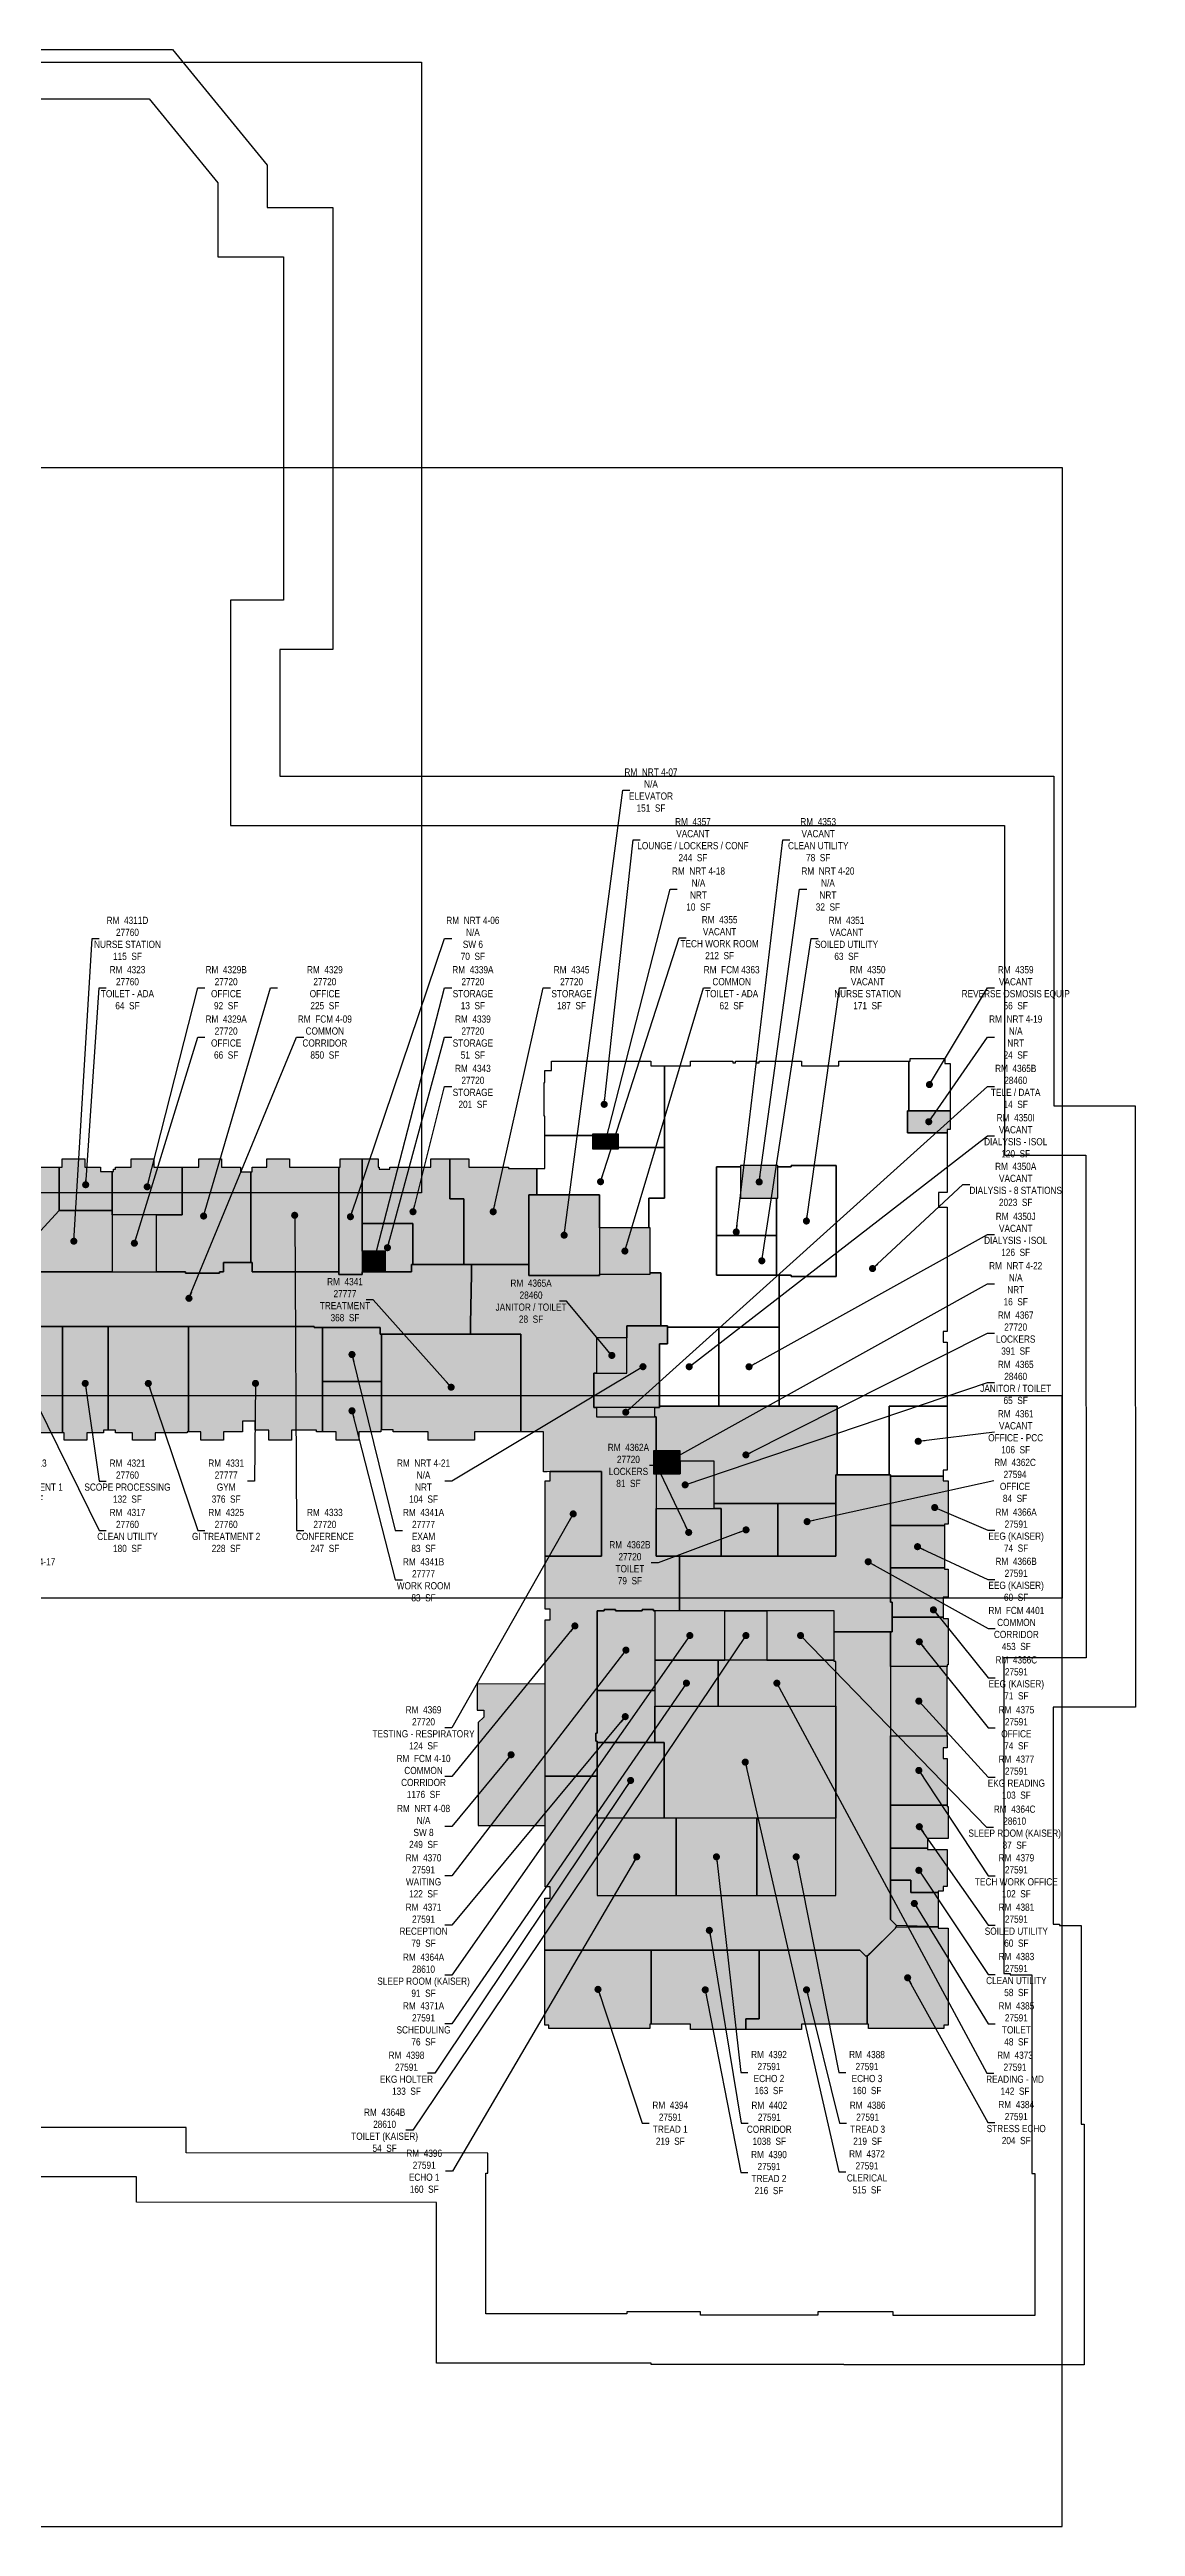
# Model space of a CAD drawing. Header units: inches. Extents: x -464 to 5863, y -325 to 4525.
# Drawn here: x 3751 to 5863, y -325 to 4494 of the extents above; entities that cross this region are included whole.
import ezdxf

# ---------------------------------------------------------------- set-up
doc = ezdxf.new("R2010")
doc.units = ezdxf.units.IN
doc.header["$LTSCALE"] = 48
doc.header["$MEASUREMENT"] = 0
doc.layers.get('Defpoints').update_dxf_attribs({"color": 31})
for name, color, linetype in [('0-LABEL', 3, 'Continuous'), ('1-NRT', 200, 'Continuous'), ('1-NRT-PTN', 253, 'Continuous'), ('3-FCM', 190, 'Continuous'), ('3-FCM-PTN', 9, 'Continuous'), ('4-OCC', 6, 'Continuous'), ('4-OCC-PTN', 95, 'Continuous'), ('4-VACANT', 60, 'Continuous')]:
    doc.layers.add(name, color=color, linetype=linetype)
doc.layers.add('VP-Window', color=2, linetype='Continuous', plot=False)
doc.styles.add('ArialN', font='ARIALN.TTF')
doc.dimstyles.new('AB-220', dxfattribs={"dimscale": 220, "dimtxt": 0.070312, "dimasz": 0.0625, "dimexe": 0.0625, "dimexo": 0.125, "dimgap": 0.1875, "dimtad": 0, "dimdec": 4, "dimrnd": 0.0625, "dimzin": 0, "dimdsep": 46, "dimlunit": 4, "dimtxsty": 'ArialN', "dimblk": 'ARCHTICK', "dimcen": 0.0625, "dimclrd": 256, "dimclre": 256, "dimclrt": 256, "dimadec": 0, "dimazin": 0, "dimtfac": 1, "dimtdec": 4, "dimtofl": 0, "dimtmove": 2, "dimatfit": 3, "dimldrblk": 'DOT', "dimfxl": 0, "dimfrac": 2, "dimtolj": 1, "dimtzin": 0, "dimlwd": -1, "dimlwe": -1, "dimarcsym": 0})

# ---------------------------------------------------------------- blocks, each defined once
blk = doc.blocks.new('_ArchTick')
at = {"const_width": 0.15}
blk.add_lwpolyline([(-0.5, -0.5), (0.5, 0.5)], dxfattribs=at)
blk = doc.blocks.new('_Dot')
at = {"lineweight": -2}
blk.add_line((-0.5, 0), (-1, 0), dxfattribs=at)
at = {"const_width": 0.5}
blk.add_lwpolyline([(-0.25, 0, 1), (0.25, 0, 1)], format="xyb", close=True, dxfattribs=at)

msp = doc.modelspace()

# ---------------------------------------------------------------- hatches: boundary and pattern name
at = {"layer": '1-NRT-PTN'}
for points in [[(5496.8, 2386.2), (5419.5, 2386.2), (5419.5, 2429.2), (5502.3, 2429.2), (5502.3, 2392.7), (5496.8, 2392.7)], [(4806.6, 2355.2), (4857.6, 2355.2), (4857.6, 2383.2), (4806.6, 2383.2)], [(4358.5, 2110.4), (4313, 2110.4), (4313, 2319.4), (4315.8, 2319.4), (4315.8, 2335.4), (4358.5, 2335.4)], [(5094.6, 2258.8), (5167.6, 2258.8), (5167.6, 2322.3), (5094.6, 2322.3)], [(4682.7, 2265.7), (4820.6, 2265.7), (4820.6, 2108.2), (4682.7, 2108.2)], [(4937.3, 1851.4), (4809.6, 1851.4), (4809.6, 1918.5), (4873.9, 1918.5), (4873.9, 2010.8), (4934.7, 2010.8), (4939.9, 2010.8), (4952.5, 2010.7), (4952.5, 1975.4), (4937.3, 1975.4)], [(4925.3, 1722.9), (4977.3, 1722.9), (4977.3, 1767.4), (4925.3, 1767.4)], [(4582.2, 1313.8), (4582.2, 1263), (4595.2, 1263), (4595.2, 1249.5), (4584.3, 1238.6), (4584.3, 1038.3), (4714.6, 1038.3), (4714.6, 1313.7)]]:
    msp.add_hatch(color=256, dxfattribs=at).paths.add_polyline_path(points)
at = {"layer": '3-FCM-PTN'}
for points in [[(4820.6, 2110.8), (4919.3, 2110.8), (4919.3, 2201.4), (4820.6, 2201.4)], [(3471.9, 2004.6), (3471.9, 2116.8), (3481.2, 2116.8), (3481.2, 2115.7), (4015.3, 2115.7), (4015.3, 2113.1), (4081.3, 2113.1), (4081.3, 2115.7), (4088.8, 2115.7), (4088.8, 2133.9), (4144.5, 2133.9), (4144.5, 2115.7), (4313, 2115.7), (4313, 2110.4), (4358.5, 2110.4), (4358.5, 2115.7), (4454.7, 2115.7), (4454.7, 2129.7), (4571.7, 2129.7), (4571.7, 2110.9), (4569.3, 2014.6), (4569.3, 1994.4), (4393.5, 1994.4), (4393.5, 2007.2), (4284.4, 2007.2), (4265.2, 2007.2), (4265.2, 2009.2), (3533.9, 2009.2), (3533.9, 2005), (3499.8, 2005), (3499.8, 2004.6), (3496, 2004.6)], [(4571.7, 2129.7), (4682.7, 2129.7), (4682.7, 2108.2), (4820.6, 2108.2), (4820.6, 2110.8), (4919.3, 2110.8), (4919.3, 2113.4), (4939.9, 2113.4), (4939.9, 2010.8), (4934.7, 2010.8), (4873.9, 2010.8), (4873.9, 1987.5), (4814.9, 1987.5), (4814.9, 1918.5), (4809.6, 1918.5), (4809.6, 1851.4), (4814.9, 1851.4), (4814.9, 1833.4), (4930.5, 1833.4), (4930.5, 1767.4), (4925.3, 1767.4), (4925.3, 1722.9), (4930.5, 1722.9), (4930.5, 1562.4), (4975.9, 1562.4), (4975.9, 1455.9), (4925.3, 1455.9), (4925.3, 1458.6), (4903.3, 1458.6), (4903.3, 1455.9), (4851.3, 1455.9), (4851.3, 1458.6), (4829.3, 1458.6), (4829.3, 1455.9), (4815.9, 1455.9), (4815.9, 1218.2), (4813.2, 1218.2), (4813.2, 1202.2), (4815.9, 1202.2), (4815.9, 1134.6), (4714.6, 1134.6), (4714.6, 1438.8), (4724.6, 1438.8), (4724.6, 1459.2), (4714.6, 1459.2), (4714.6, 1562.4), (4824, 1562.4), (4824, 1726.9), (4764.6, 1726.9), (4728.6, 1726.9), (4724.6, 1726.9), (4718.8, 1726.7), (4711.6, 1726.7), (4711.6, 1804.4), (4667.5, 1804.4), (4667.5, 1994.4), (4569.3, 1994.4), (4569.3, 2014.6), (4571.7, 2110.9)], [(4975.9, 1455.9), (4975.9, 1562.4), (5280, 1562.4), (5280, 1720.4), (5386.5, 1720.4), (5386.5, 1473.2), (5389.5, 1473.2), (5389.5, 1415.3), (5277, 1415.3), (5277, 1455.9)]]:
    msp.add_hatch(color=256, dxfattribs=at).paths.add_polyline_path(points)
at = {"layer": '4-OCC-PTN'}
for color, points in [(42, [(3439.9, 2120.6), (3440, 2307), (3450.7, 2307), (3450.7, 2317.4), (3456.2, 2317.4), (3456.2, 2319.4), (3470.5, 2319.4), (3470.5, 2335.4), (3544.5, 2335.4), (3544.5, 2319.4), (3584.7, 2319.4), (3584.7, 2311.4), (3626, 2311.4), (3626, 2319.4), (3634.1, 2319.4), (3634.1, 2335.4), (3678.1, 2335.4), (3678.1, 2319.4), (3769.1, 2319.4), (3769.1, 2234.8), (3725.8, 2187.7), (3725.8, 2145.7), (3723.1, 2145.7), (3723.1, 2115.7), (3481.2, 2115.7), (3481.2, 2116.8), (3459.7, 2116.8), (3459.7, 2120.6)]), (42, [(3769.1, 2234.8), (3769.1, 2319.4), (3775.1, 2319.4), (3775.1, 2335.4), (3819.1, 2335.4), (3819.1, 2319.4), (3849.7, 2319.4), (3849.7, 2310.9), (3872.4, 2310.9), (3872.4, 2234.8)]), (33, [(3940.5, 2226.7), (3872.4, 2226.7), (3872.4, 2310.9), (3875, 2310.9), (3875, 2315.4), (3879, 2315.4), (3879, 2319.4), (3909.1, 2319.4), (3909.1, 2335.4), (3953.1, 2335.4), (3953.1, 2319.4), (4008.6, 2319.4), (4008.6, 2226.7)]), (33, [(3958.6, 2115.7), (3958.6, 2226.7), (4008.6, 2226.7), (4008.6, 2319.4), (4041.1, 2319.4), (4041.1, 2335.4), (4085.1, 2335.4), (4085.1, 2319.4), (4122.3, 2319.4), (4122.3, 2310.4), (4141.9, 2310.4), (4141.9, 2133.9), (4088.8, 2133.9), (4088.8, 2115.7), (4081.3, 2115.7), (4081.3, 2113.1), (4015.3, 2113.1), (4015.3, 2115.7)]), (33, [(4141.9, 2133.9), (4141.9, 2310.4), (4144.5, 2310.4), (4144.5, 2319.4), (4173.1, 2319.4), (4173.1, 2335.4), (4217.1, 2335.4), (4217.1, 2319.4), (4313, 2319.4), (4313, 2115.7), (4144.5, 2115.7), (4144.5, 2133.9)]), (33, [(4457.3, 2129.7), (4457.3, 2209.5), (4358.5, 2209.5), (4358.5, 2335.4), (4389.8, 2335.4), (4389.8, 2319.4), (4391.8, 2319.4), (4391.8, 2315.4), (4412.4, 2315.4), (4412.4, 2317.4), (4412.7, 2317.4), (4412.7, 2319.4), (4492.2, 2319.4), (4492.2, 2335.4), (4529, 2335.4), (4529, 2257.4), (4556.7, 2257.4), (4556.7, 2129.7)]), (33, [(4556.7, 2129.7), (4556.7, 2257.4), (4529, 2257.4), (4529, 2335.4), (4564.2, 2335.4), (4566.2, 2335.4), (4566.2, 2319.4), (4643.3, 2319.4), (4643.3, 2316.9), (4682.7, 2316.9), (4698.3, 2316.9), (4698.3, 2265.7), (4682.7, 2265.7), (4682.7, 2129.7)]), (42, [(3723.1, 2115.7), (3723.1, 2145.7), (3725.8, 2145.7), (3725.8, 2187.7), (3769.1, 2234.8), (3872.4, 2234.8), (3872.4, 2115.7)]), (33, [(3872.4, 2115.7), (3958.6, 2115.7), (3958.6, 2226.7), (3872.4, 2226.7)]), (33, [(4403.9, 2115.7), (4403.9, 2156.1), (4358.5, 2156.1), (4358.5, 2209.5), (4457.3, 2209.5), (4457.3, 2129.7), (4454.7, 2129.7), (4454.7, 2115.7)]), (33, [(4358.5, 2115.7), (4403.9, 2115.7), (4403.9, 2156.1), (4358.5, 2156.1)]), (42, [(3637.4, 1802.4), (3637.4, 1835.1), (3656.2, 1835.1), (3656.2, 2009.2), (3775.4, 2009.2), (3775.4, 1802.4), (3686, 1802.4), (3686, 1787.9), (3642, 1787.9), (3642, 1802.4)]), (42, [(3775.4, 1802.4), (3775.4, 2009.2), (3864.7, 2009.2), (3864.7, 1807.4), (3855.7, 1807.4), (3855.7, 1802.4), (3823.2, 1802.4), (3823.2, 1787.9), (3779.2, 1787.9), (3779.2, 1802.4)]), (42, [(3864.7, 1807.4), (3864.7, 2009.2), (4020.7, 2009.2), (4020.7, 1804.4), (4018, 1804.4), (4018, 1802.4), (3956, 1802.4), (3956, 1787.9), (3912, 1787.9), (3912, 1802.4), (3879, 1802.4), (3879, 1807.4)]), (246, [(4020.7, 1804.4), (4020.7, 2009.2), (4265.2, 2009.2), (4265.2, 2007.2), (4281.8, 2007.2), (4281.8, 1804.4), (4270, 1804.4), (4270, 1807.4), (4221.2, 1807.4), (4221.2, 1787.9), (4177.2, 1787.9), (4177.2, 1807.4), (4150.7, 1807.4), (4150.7, 1825.4), (4125.7, 1825.4), (4125.7, 1804.4), (4088.7, 1804.4), (4088.7, 1787.9), (4044.7, 1787.9), (4044.7, 1804.4)]), (246, [(4281.8, 1902.4), (4281.8, 2007.2), (4393.5, 2007.2), (4393.5, 1994.4), (4396.1, 1994.4), (4396.1, 1902.4)]), (246, [(4396.1, 1808.2), (4396.1, 1994.4), (4667.5, 1994.4), (4667.5, 1804.4), (4577, 1804.4), (4577, 1787.9), (4487, 1787.9), (4487, 1804.4), (4418.8, 1804.4), (4418.8, 1808.2)]), (201, [(4814.9, 1918.5), (4873.9, 1918.5), (4873.9, 1987.5), (4814.9, 1987.5)]), (246, [(4281.8, 1902.4), (4396.1, 1902.4), (4396.1, 1808.2), (4395, 1808.2), (4395, 1804.4), (4352, 1804.4), (4352, 1787.9), (4308, 1787.9), (4308, 1804.4), (4281.8, 1804.4)]), (201, [(4814.9, 1833.4), (4927.9, 1833.4), (4927.9, 1851.4), (4814.9, 1851.4)]), (33, [(5280, 1664.8), (5043.5, 1664.8), (5043.5, 1747.2), (4977.3, 1747.2), (4977.3, 1767.4), (4930.5, 1767.4), (4930.5, 1833.4), (4927.9, 1833.4), (4927.9, 1851.4), (4930.5, 1851.4), (4937.3, 1851.4), (4937.3, 1854), (5282.7, 1854), (5282.7, 1720.4), (5280, 1720.4)]), (201, [(5043.5, 1747.2), (4977.3, 1747.2), (4977.3, 1722.9), (4930.5, 1722.9), (4930.5, 1654.9), (5043.5, 1654.9)]), (33, [(4724.6, 1726.9), (4824, 1726.9), (4824, 1562.4), (4714.6, 1562.4), (4714.6, 1708.8), (4724.6, 1708.8)]), (138, [(5491.7, 1621.8), (5386.5, 1621.8), (5386.5, 1717.8), (5488.8, 1717.8), (5488.8, 1708.7), (5498.7, 1708.7), (5498.7, 1624.4), (5491.7, 1624.4)]), (33, [(5057.2, 1562.4), (4979.7, 1562.4), (4975.9, 1562.4), (4930.5, 1562.4), (4930.5, 1654.9), (5057.2, 1654.9)]), (33, [(5167.4, 1562.4), (5057.2, 1562.4), (5057.2, 1654.9), (5043.5, 1654.9), (5043.5, 1664.8), (5167.4, 1664.8)]), (52, [(5167.4, 1664.8), (5280, 1664.8), (5280, 1562.4), (5167.4, 1562.4)]), (138, [(5491.7, 1540), (5386.5, 1540), (5386.5, 1621.8), (5491.7, 1621.8)]), (138, [(5488.8, 1444), (5389.5, 1444), (5389.5, 1473.2), (5386.5, 1473.2), (5386.5, 1540), (5491.7, 1540), (5491.7, 1537.4), (5498.7, 1537.4), (5498.7, 1482.7), (5488.8, 1482.7)]), (138, [(4927.9, 1300.8), (4815.9, 1300.8), (4815.9, 1455.9), (4829.3, 1455.9), (4829.3, 1458.6), (4851.3, 1458.6), (4851.3, 1455.9), (4903.3, 1455.9), (4903.3, 1458.6), (4925.3, 1458.6), (4925.3, 1455.9), (4927.9, 1455.9)]), (31, [(4927.9, 1360.1), (5064.4, 1360.1), (5064.4, 1455.9), (4927.9, 1455.9)]), (31, [(5064.4, 1455.9), (5146.2, 1455.9), (5146.2, 1360.1), (5064.4, 1360.1)]), (31, [(5146.2, 1360.1), (5277, 1360.1), (5277, 1455.9), (5146.2, 1455.9)]), (138, [(4714.6, 1134.6), (4815.9, 1134.6), (4815.9, 902.4), (5280, 902.4), (5280, 1357.4), (5277, 1357.4), (5277, 1415.3), (5386.5, 1415.3), (5386.5, 855.7), (5398.3, 843.9), (5396.1, 838.7), (5343.8, 786.4), (5338.5, 784.2), (5326.8, 795.9), (4713.8, 795.9), (4713.8, 897.2), (4724.6, 897.2), (4724.6, 919.2), (4714.6, 919.2)]), (138, [(5496.8, 1348), (5386.5, 1348), (5386.5, 1415.3), (5389.5, 1415.3), (5389.5, 1444), (5488.8, 1444), (5488.8, 1441.4), (5498.7, 1441.4), (5498.7, 1350.7), (5496.8, 1350.7)]), (138, [(4927.9, 1270.8), (5051, 1270.8), (5051, 1360.1), (4927.9, 1360.1)]), (138, [(5051, 1270.8), (5280, 1270.8), (5280, 1357.4), (5277, 1357.4), (5277, 1360.1), (5051, 1360.1)]), (138, [(5386.5, 1213.1), (5496.8, 1213.1), (5496.8, 1348), (5386.5, 1348)]), (138, [(4927.9, 1199.6), (4815.9, 1199.6), (4815.9, 1202.2), (4813.2, 1202.2), (4813.2, 1218.2), (4815.9, 1218.2), (4815.9, 1300.8), (4927.9, 1300.8)]), (138, [(5280, 1052.6), (4946.2, 1052.6), (4946.2, 1199.6), (4927.9, 1199.6), (4927.9, 1270.8), (5280, 1270.8)]), (138, [(5496.8, 1078.1), (5386.5, 1078.1), (5386.5, 1213.1), (5496.8, 1213.1), (5496.8, 1189.7), (5488.8, 1189.7), (5488.8, 1168.7), (5496.8, 1168.7)]), (138, [(4946.2, 1199.6), (4946.2, 1052.6), (4815.9, 1052.6), (4815.9, 1127.3), (4815.9, 1131.9), (4815.9, 1199.6)]), (138, [(5458.2, 994.1), (5386.5, 994.1), (5386.5, 1078.1), (5496.8, 1078.1), (5496.8, 1075.4), (5498.7, 1075.4), (5498.7, 1013.4), (5458.2, 1013.4)]), (138, [(4815.9, 902.4), (4969.7, 902.4), (4969.7, 1052.6), (4815.9, 1052.6)]), (138, [(4969.7, 902.4), (5126.2, 902.4), (5126.2, 1052.6), (4969.7, 1052.6)]), (138, [(5126.2, 902.4), (5280, 902.4), (5280, 1052.6), (5126.2, 1052.6)]), (138, [(5479.2, 908.3), (5425.9, 908.3), (5425.9, 932.3), (5386.5, 932.3), (5386.5, 994.1), (5458.2, 994.1), (5458.2, 991.4), (5496.8, 991.4), (5496.8, 919.4), (5488.8, 919.4), (5488.8, 910.9), (5479.2, 910.9)]), (138, [(5479.2, 841.3), (5398.3, 843.9), (5386.5, 855.7), (5386.5, 932.3), (5425.9, 932.3), (5425.9, 908.3), (5479.2, 908.3)]), (138, [(5341.2, 651.7), (5341.2, 785.3), (5343.8, 786.4), (5346.6, 789.2), (5396.1, 838.7), (5397.2, 841.3), (5479.2, 841.3), (5479.2, 838.7), (5498.7, 838.7), (5498.7, 649.7), (5490.3, 649.7), (5490.3, 643.2), (5343.8, 643.2), (5343.8, 651.7)]), (138, [(4713.8, 795.9), (4921.2, 795.9), (4921.2, 651.7), (4918.5, 651.7), (4918.5, 643.2), (4721.8, 643.2), (4721.8, 649.7), (4713.8, 649.7)]), (138, [(4921.2, 651.7), (4921.2, 795.9), (5131.2, 795.9), (5131.2, 662.3), (5105.3, 662.3), (5105.3, 651.2), (5105.3, 641.5), (4997.3, 641.5), (4997.3, 651.7)]), (138, [(5105.3, 641.5), (5105.3, 662.3), (5131.2, 662.3), (5131.2, 795.9), (5326.8, 795.9), (5338.5, 784.2), (5341.2, 785.3), (5341.2, 651.7), (5213.3, 651.7), (5213.3, 641.5)])]:
    msp.add_hatch(color=color, dxfattribs=at).paths.add_polyline_path(points)

# ---------------------------------------------------------------- linework, layer by layer
at = {"layer": '1-NRT'}
for points in [[(5496.8, 2386.2), (5419.5, 2386.2), (5419.5, 2429.2), (5502.3, 2429.2), (5502.3, 2392.7), (5496.8, 2392.7)], [(4806.6, 2355.2), (4857.6, 2355.2), (4857.6, 2383.2), (4806.6, 2383.2)], [(4358.5, 2110.4), (4313, 2110.4), (4313, 2319.4), (4315.8, 2319.4), (4315.8, 2335.4), (4358.5, 2335.4)], [(5094.6, 2258.8), (5167.6, 2258.8), (5167.6, 2322.3), (5094.6, 2322.3)], [(4682.7, 2265.7), (4820.6, 2265.7), (4820.6, 2108.2), (4682.7, 2108.2)], [(4937.3, 1851.4), (4809.6, 1851.4), (4809.6, 1918.5), (4873.9, 1918.5), (4873.9, 2010.8), (4934.7, 2010.8), (4939.9, 2010.8), (4952.5, 2010.7), (4952.5, 1975.4), (4937.3, 1975.4)], [(4925.3, 1722.9), (4977.3, 1722.9), (4977.3, 1767.4), (4925.3, 1767.4)], [(4582.2, 1313.8), (4582.2, 1263), (4595.2, 1263), (4595.2, 1249.5), (4584.3, 1238.6), (4584.3, 1038.3), (4714.6, 1038.3), (4714.6, 1313.7)]]:
    msp.add_lwpolyline(points, close=True, dxfattribs=at)
at = {"layer": '3-FCM'}
for points in [[(4820.6, 2110.8), (4919.3, 2110.8), (4919.3, 2201.4), (4820.6, 2201.4)], [(4571.7, 2129.7), (4682.7, 2129.7), (4682.7, 2108.2), (4820.6, 2108.2), (4820.6, 2110.8), (4919.3, 2110.8), (4919.3, 2113.4), (4939.9, 2113.4), (4939.9, 2010.8), (4934.7, 2010.8), (4873.9, 2010.8), (4873.9, 1987.5), (4814.9, 1987.5), (4814.9, 1918.5), (4809.6, 1918.5), (4809.6, 1851.4), (4814.9, 1851.4), (4814.9, 1833.4), (4930.5, 1833.4), (4930.5, 1767.4), (4925.3, 1767.4), (4925.3, 1722.9), (4930.5, 1722.9), (4930.5, 1562.4), (4975.9, 1562.4), (4975.9, 1455.9), (4925.3, 1455.9), (4925.3, 1458.6), (4903.3, 1458.6), (4903.3, 1455.9), (4851.3, 1455.9), (4851.3, 1458.6), (4829.3, 1458.6), (4829.3, 1455.9), (4815.9, 1455.9), (4815.9, 1218.2), (4813.2, 1218.2), (4813.2, 1202.2), (4815.9, 1202.2), (4815.9, 1134.6), (4714.6, 1134.6), (4714.6, 1438.8), (4724.6, 1438.8), (4724.6, 1459.2), (4714.6, 1459.2), (4714.6, 1562.4), (4824, 1562.4), (4824, 1726.9), (4764.6, 1726.9), (4728.6, 1726.9), (4724.6, 1726.9), (4718.8, 1726.7), (4711.6, 1726.7), (4711.6, 1804.4), (4667.5, 1804.4), (4667.5, 1994.4), (4569.3, 1994.4), (4569.3, 2014.6), (4571.7, 2110.9)], [(4975.9, 1455.9), (4975.9, 1562.4), (5280, 1562.4), (5280, 1720.4), (5386.5, 1720.4), (5386.5, 1473.2), (5389.5, 1473.2), (5389.5, 1415.3), (5277, 1415.3), (5277, 1455.9)]]:
    msp.add_lwpolyline(points, close=True, dxfattribs=at)
msp.add_lwpolyline([(3481.2, 2115.7), (4015.3, 2115.7), (4015.3, 2113.1), (4081.3, 2113.1), (4081.3, 2115.7), (4088.8, 2115.7), (4088.8, 2133.9), (4144.5, 2133.9), (4144.5, 2115.7), (4313, 2115.7), (4313, 2110.4), (4358.5, 2110.4), (4358.5, 2115.7), (4454.7, 2115.7), (4454.7, 2129.7), (4571.7, 2129.7), (4571.7, 2110.9), (4569.3, 2014.6), (4569.3, 1994.4), (4393.5, 1994.4), (4393.5, 2007.2), (4284.4, 2007.2), (4265.2, 2007.2), (4265.2, 2009.2), (3533.9, 2009.2)], dxfattribs=at)
at = {"layer": '4-OCC'}
msp.add_lwpolyline([(3678.1, 2319.4), (3769.1, 2319.4), (3769.1, 2234.8), (3725.8, 2187.7)], dxfattribs=at)
for points in [[(3769.1, 2234.8), (3769.1, 2319.4), (3775.1, 2319.4), (3775.1, 2335.4), (3819.1, 2335.4), (3819.1, 2319.4), (3849.7, 2319.4), (3849.7, 2310.9), (3872.4, 2310.9), (3872.4, 2234.8)], [(3940.5, 2226.7), (3872.4, 2226.7), (3872.4, 2310.9), (3875, 2310.9), (3875, 2315.4), (3879, 2315.4), (3879, 2319.4), (3909.1, 2319.4), (3909.1, 2335.4), (3953.1, 2335.4), (3953.1, 2319.4), (4008.6, 2319.4), (4008.6, 2226.7)], [(3958.6, 2115.7), (3958.6, 2226.7), (4008.6, 2226.7), (4008.6, 2319.4), (4041.1, 2319.4), (4041.1, 2335.4), (4085.1, 2335.4), (4085.1, 2319.4), (4122.3, 2319.4), (4122.3, 2310.4), (4141.9, 2310.4), (4141.9, 2133.9), (4088.8, 2133.9), (4088.8, 2115.7), (4081.3, 2115.7), (4081.3, 2113.1), (4015.3, 2113.1), (4015.3, 2115.7)], [(4141.9, 2133.9), (4141.9, 2310.4), (4144.5, 2310.4), (4144.5, 2319.4), (4173.1, 2319.4), (4173.1, 2335.4), (4217.1, 2335.4), (4217.1, 2319.4), (4313, 2319.4), (4313, 2115.7), (4144.5, 2115.7), (4144.5, 2133.9)], [(4457.3, 2129.7), (4457.3, 2209.5), (4358.5, 2209.5), (4358.5, 2335.4), (4389.8, 2335.4), (4389.8, 2319.4), (4391.8, 2319.4), (4391.8, 2315.4), (4412.4, 2315.4), (4412.4, 2317.4), (4412.7, 2317.4), (4412.7, 2319.4), (4492.2, 2319.4), (4492.2, 2335.4), (4529, 2335.4), (4529, 2257.4), (4556.7, 2257.4), (4556.7, 2129.7)], [(4556.7, 2129.7), (4556.7, 2257.4), (4529, 2257.4), (4529, 2335.4), (4564.2, 2335.4), (4566.2, 2335.4), (4566.2, 2319.4), (4643.3, 2319.4), (4643.3, 2316.9), (4682.7, 2316.9), (4698.3, 2316.9), (4698.3, 2265.7), (4682.7, 2265.7), (4682.7, 2129.7)], [(3723.1, 2115.7), (3723.1, 2145.7), (3725.8, 2145.7), (3725.8, 2187.7), (3769.1, 2234.8), (3872.4, 2234.8), (3872.4, 2115.7)], [(3872.4, 2115.7), (3958.6, 2115.7), (3958.6, 2226.7), (3872.4, 2226.7)], [(4403.9, 2115.7), (4403.9, 2156.1), (4358.5, 2156.1), (4358.5, 2209.5), (4457.3, 2209.5), (4457.3, 2129.7), (4454.7, 2129.7), (4454.7, 2115.7)], [(4358.5, 2115.7), (4403.9, 2115.7), (4403.9, 2156.1), (4358.5, 2156.1)], [(3637.4, 1802.4), (3637.4, 1835.1), (3656.2, 1835.1), (3656.2, 2009.2), (3775.4, 2009.2), (3775.4, 1802.4), (3686, 1802.4), (3686, 1787.9), (3642, 1787.9), (3642, 1802.4)], [(3775.4, 1802.4), (3775.4, 2009.2), (3864.7, 2009.2), (3864.7, 1807.4), (3855.7, 1807.4), (3855.7, 1802.4), (3823.2, 1802.4), (3823.2, 1787.9), (3779.2, 1787.9), (3779.2, 1802.4)], [(3864.7, 1807.4), (3864.7, 2009.2), (4020.7, 2009.2), (4020.7, 1804.4), (4018, 1804.4), (4018, 1802.4), (3956, 1802.4), (3956, 1787.9), (3912, 1787.9), (3912, 1802.4), (3879, 1802.4), (3879, 1807.4)], [(4020.7, 1804.4), (4020.7, 2009.2), (4265.2, 2009.2), (4265.2, 2007.2), (4281.8, 2007.2), (4281.8, 1804.4), (4270, 1804.4), (4270, 1807.4), (4221.2, 1807.4), (4221.2, 1787.9), (4177.2, 1787.9), (4177.2, 1807.4), (4150.7, 1807.4), (4150.7, 1825.4), (4125.7, 1825.4), (4125.7, 1804.4), (4088.7, 1804.4), (4088.7, 1787.9), (4044.7, 1787.9), (4044.7, 1804.4)], [(4281.8, 1902.4), (4281.8, 2007.2), (4393.5, 2007.2), (4393.5, 1994.4), (4396.1, 1994.4), (4396.1, 1902.4)], [(4396.1, 1808.2), (4396.1, 1994.4), (4667.5, 1994.4), (4667.5, 1804.4), (4577, 1804.4), (4577, 1787.9), (4487, 1787.9), (4487, 1804.4), (4418.8, 1804.4), (4418.8, 1808.2)], [(4814.9, 1918.5), (4873.9, 1918.5), (4873.9, 1987.5), (4814.9, 1987.5)], [(4281.8, 1902.4), (4396.1, 1902.4), (4396.1, 1808.2), (4395, 1808.2), (4395, 1804.4), (4352, 1804.4), (4352, 1787.9), (4308, 1787.9), (4308, 1804.4), (4281.8, 1804.4)], [(4814.9, 1833.4), (4927.9, 1833.4), (4927.9, 1851.4), (4814.9, 1851.4)], [(5280, 1664.8), (5043.5, 1664.8), (5043.5, 1747.2), (4977.3, 1747.2), (4977.3, 1767.4), (4930.5, 1767.4), (4930.5, 1833.4), (4927.9, 1833.4), (4927.9, 1851.4), (4930.5, 1851.4), (4937.3, 1851.4), (4937.3, 1854), (5282.7, 1854), (5282.7, 1720.4), (5280, 1720.4)], [(5043.5, 1747.2), (4977.3, 1747.2), (4977.3, 1722.9), (4930.5, 1722.9), (4930.5, 1654.9), (5043.5, 1654.9)], [(4724.6, 1726.9), (4824, 1726.9), (4824, 1562.4), (4714.6, 1562.4), (4714.6, 1708.8), (4724.6, 1708.8)], [(5491.7, 1621.8), (5386.5, 1621.8), (5386.5, 1717.8), (5488.8, 1717.8), (5488.8, 1708.7), (5498.7, 1708.7), (5498.7, 1624.4), (5491.7, 1624.4)], [(5057.2, 1562.4), (4979.7, 1562.4), (4975.9, 1562.4), (4930.5, 1562.4), (4930.5, 1654.9), (5057.2, 1654.9)], [(5167.4, 1562.4), (5057.2, 1562.4), (5057.2, 1654.9), (5043.5, 1654.9), (5043.5, 1664.8), (5167.4, 1664.8)], [(5167.4, 1664.8), (5280, 1664.8), (5280, 1562.4), (5167.4, 1562.4)], [(5491.7, 1540), (5386.5, 1540), (5386.5, 1621.8), (5491.7, 1621.8)], [(5488.8, 1444), (5389.5, 1444), (5389.5, 1473.2), (5386.5, 1473.2), (5386.5, 1540), (5491.7, 1540), (5491.7, 1537.4), (5498.7, 1537.4), (5498.7, 1482.7), (5488.8, 1482.7)], [(4927.9, 1300.8), (4815.9, 1300.8), (4815.9, 1455.9), (4829.3, 1455.9), (4829.3, 1458.6), (4851.3, 1458.6), (4851.3, 1455.9), (4903.3, 1455.9), (4903.3, 1458.6), (4925.3, 1458.6), (4925.3, 1455.9), (4927.9, 1455.9)], [(4927.9, 1360.1), (5064.4, 1360.1), (5064.4, 1455.9), (4927.9, 1455.9)], [(5064.4, 1455.9), (5146.2, 1455.9), (5146.2, 1360.1), (5064.4, 1360.1)], [(5146.2, 1360.1), (5277, 1360.1), (5277, 1455.9), (5146.2, 1455.9)], [(4714.6, 1134.6), (4815.9, 1134.6), (4815.9, 902.4), (5280, 902.4), (5280, 1357.4), (5277, 1357.4), (5277, 1415.3), (5386.5, 1415.3), (5386.5, 855.7), (5398.3, 843.9), (5396.1, 838.7), (5343.8, 786.4), (5338.5, 784.2), (5326.8, 795.9), (4713.8, 795.9), (4713.8, 897.2), (4724.6, 897.2), (4724.6, 919.2), (4714.6, 919.2)], [(5496.8, 1348), (5386.5, 1348), (5386.5, 1415.3), (5389.5, 1415.3), (5389.5, 1444), (5488.8, 1444), (5488.8, 1441.4), (5498.7, 1441.4), (5498.7, 1350.7), (5496.8, 1350.7)], [(4927.9, 1270.8), (5051, 1270.8), (5051, 1360.1), (4927.9, 1360.1)], [(5051, 1270.8), (5280, 1270.8), (5280, 1357.4), (5277, 1357.4), (5277, 1360.1), (5051, 1360.1)], [(5386.5, 1213.1), (5496.8, 1213.1), (5496.8, 1348), (5386.5, 1348)], [(4927.9, 1199.6), (4815.9, 1199.6), (4815.9, 1202.2), (4813.2, 1202.2), (4813.2, 1218.2), (4815.9, 1218.2), (4815.9, 1300.8), (4927.9, 1300.8)], [(5280, 1052.6), (4946.2, 1052.6), (4946.2, 1199.6), (4927.9, 1199.6), (4927.9, 1270.8), (5280, 1270.8)], [(5496.8, 1078.1), (5386.5, 1078.1), (5386.5, 1213.1), (5496.8, 1213.1), (5496.8, 1189.7), (5488.8, 1189.7), (5488.8, 1168.7), (5496.8, 1168.7)], [(4946.2, 1199.6), (4946.2, 1052.6), (4815.9, 1052.6), (4815.9, 1127.3), (4815.9, 1131.9), (4815.9, 1199.6)], [(5458.2, 994.1), (5386.5, 994.1), (5386.5, 1078.1), (5496.8, 1078.1), (5496.8, 1075.4), (5498.7, 1075.4), (5498.7, 1013.4), (5458.2, 1013.4)], [(4815.9, 902.4), (4969.7, 902.4), (4969.7, 1052.6), (4815.9, 1052.6)], [(4969.7, 902.4), (5126.2, 902.4), (5126.2, 1052.6), (4969.7, 1052.6)], [(5126.2, 902.4), (5280, 902.4), (5280, 1052.6), (5126.2, 1052.6)], [(5479.2, 908.3), (5425.9, 908.3), (5425.9, 932.3), (5386.5, 932.3), (5386.5, 994.1), (5458.2, 994.1), (5458.2, 991.4), (5496.8, 991.4), (5496.8, 919.4), (5488.8, 919.4), (5488.8, 910.9), (5479.2, 910.9)], [(5479.2, 841.3), (5398.3, 843.9), (5386.5, 855.7), (5386.5, 932.3), (5425.9, 932.3), (5425.9, 908.3), (5479.2, 908.3)], [(5341.2, 651.7), (5341.2, 785.3), (5343.8, 786.4), (5346.6, 789.2), (5396.1, 838.7), (5397.2, 841.3), (5479.2, 841.3), (5479.2, 838.7), (5498.7, 838.7), (5498.7, 649.7), (5490.3, 649.7), (5490.3, 643.2), (5343.8, 643.2), (5343.8, 651.7)], [(4713.8, 795.9), (4921.2, 795.9), (4921.2, 651.7), (4918.5, 651.7), (4918.5, 643.2), (4721.8, 643.2), (4721.8, 649.7), (4713.8, 649.7)], [(4921.2, 651.7), (4921.2, 795.9), (5131.2, 795.9), (5131.2, 662.3), (5105.3, 662.3), (5105.3, 651.2), (5105.3, 641.5), (4997.3, 641.5), (4997.3, 651.7)], [(5105.3, 641.5), (5105.3, 662.3), (5131.2, 662.3), (5131.2, 795.9), (5326.8, 795.9), (5338.5, 784.2), (5341.2, 785.3), (5341.2, 651.7), (5213.3, 651.7), (5213.3, 641.5)]]:
    msp.add_lwpolyline(points, close=True, dxfattribs=at)
at = {"layer": '4-VACANT'}
for points in [[(4946.7, 2516.7), (4946.7, 2357.8), (4857.6, 2357.8), (4857.6, 2383.2), (4806.6, 2383.2), (4806.6, 2380.6), (4713.8, 2380.6), (4713.8, 2418.7), (4712.5, 2418.7), (4712.5, 2484.2), (4713.8, 2484.2), (4713.8, 2507.2), (4727, 2507.2), (4727, 2525.2), (4920, 2525.2), (4920, 2516.7)], [(5496.8, 1854), (5383.9, 1854), (5383.9, 1720.4), (5282.7, 1720.4), (5282.7, 1854), (5170.2, 1854), (5170.2, 2008.1), (5170.2, 2109.3), (5193.6, 2109.3), (5193.6, 2106.7), (5280.8, 2106.7), (5280.8, 2322.3), (5193.6, 2322.3), (5193.6, 2319.7), (5167.6, 2319.7), (5167.6, 2322.3), (5094.6, 2322.3), (5094.6, 2319.7), (5047.9, 2319.7), (5047.9, 2109.3), (5170.2, 2109.3), (5170.2, 2008.1), (4952.5, 2008.1), (4952.5, 2010.7), (4939.9, 2010.8), (4939.9, 2113.4), (4919.3, 2113.4), (4919.3, 2201.4), (4916.7, 2201.4), (4916.7, 2259.2), (4946.7, 2259.2), (4946.7, 2516.7), (4997.3, 2516.7), (4997.3, 2525.2), (5079.5, 2525.2), (5079.5, 2522.2), (5084.7, 2522.2), (5084.7, 2525.2), (5125.8, 2525.2), (5125.8, 2522.2), (5131.1, 2522.2), (5131.1, 2525.2), (5213.3, 2525.2), (5213.3, 2516.7), (5286.3, 2516.7), (5286.3, 2525.2), (5422.1, 2525.2), (5422.1, 2429.2), (5419.5, 2429.2), (5419.5, 2386.2), (5496.8, 2386.2), (5496.8, 2269.7), (5479.8, 2269.7), (5479.8, 2241.3), (5496.8, 2241.3), (5496.8, 1999.7), (5488.8, 1999.7), (5488.8, 1978.7), (5496.8, 1978.7)], [(5502.3, 2429.2), (5422.1, 2429.2), (5422.1, 2525.2), (5424.8, 2525.2), (5424.8, 2530.7), (5492.3, 2530.7), (5492.3, 2520.7), (5502.3, 2520.7)], [(4946.7, 2357.8), (4946.7, 2259.2), (4916.7, 2259.2), (4916.7, 2201.4), (4820.6, 2201.4), (4820.6, 2265.7), (4698.3, 2265.7), (4698.3, 2316.9), (4713.8, 2316.9), (4713.8, 2380.6), (4806.6, 2380.6), (4806.6, 2355.2), (4857.6, 2355.2), (4857.6, 2357.8)], [(5165, 2186.6), (5047.9, 2186.6), (5047.9, 2319.7), (5094.6, 2319.7), (5094.6, 2258.8), (5165, 2258.8)], [(5165, 2186.6), (5165, 2258.8), (5167.6, 2258.8), (5167.6, 2319.7), (5193.6, 2319.7), (5193.6, 2322.3), (5280.8, 2322.3), (5280.8, 2106.7), (5193.6, 2106.7), (5193.6, 2109.3), (5179.3, 2109.3), (5165, 2109.3)], [(5047.9, 2109.3), (5047.9, 2186.6), (5165, 2186.6), (5165, 2109.3)], [(4937.3, 1854), (4937.3, 1975.4), (4952.5, 1975.4), (4952.5, 2008.1), (5052.4, 2008.1), (5052.4, 1854)], [(5170.2, 1854), (5052.4, 1854), (5052.4, 2008.1), (5170.2, 2008.1)], [(5488.8, 1717.8), (5386.5, 1717.8), (5386.5, 1720.4), (5383.9, 1720.4), (5383.9, 1854), (5496.8, 1854), (5496.8, 1729.7), (5488.8, 1729.7)]]:
    msp.add_lwpolyline(points, close=True, dxfattribs=at)
at = {"layer": 'Defpoints'}
for points in [[(3558.2, 4493.8), (3989.8, 4493.8), (4173.7, 4268.6), (4173.7, 4186.7), (4301.6, 4186.7), (4301.6, 3326.7), (4198.6, 3326.7), (4198.6, 3079.9), (5704.5, 3079.9), (5704.5, 2438.6), (5862.7, 2438.6), (5863.1, 1268.6), (5703, 1268.6), (5703, 846.2), (5715.5, 846.2), (5715.5, 843.7), (5757.5, 843.7), (5757.5, 457.2), (5763.5, 457.2), (5763.5, -10.8), (5295.5, -10.8), (5295.5, -10.3), (4920.9, -10.3), (4920.9, -7.8), (4503.5, -7.8), (4503.5, 305.2), (3920, 305.3), (3920, 354.7), (3625, 354.7)], [(3597.9, 4397.8), (3944.3, 4397.8), (4077.7, 4234.4), (4077.7, 4090.7), (4205.6, 4090.7), (4205.6, 3422.7), (4102.6, 3422.7), (4102.6, 2983.9), (5608.5, 2983.9), (5608.5, 2342.6), (5766.7, 2342.6), (5767, 1364.6), (5607, 1364.6), (5607, 750.2), (5619.5, 750.2), (5619.5, 747.7), (5661.5, 747.7), (5661.5, 361.2), (5667.5, 361.2), (5667.5, 85.2), (5391.5, 85.2), (5391.5, 92.2), (5244.9, 92.2), (5244.9, 85.7), (5016.9, 85.7), (5016.9, 92.2), (4873.5, 92.2), (4873.5, 88.2), (4599.5, 88.2), (4599.5, 362.2), (4603.5, 362.2), (4603.5, 401.2), (4016, 401.3), (4016, 450.7), (3523, 450.7)]]:
    msp.add_lwpolyline(points, dxfattribs=at)
at = {"layer": 'VP-Window'}
for points in [[(4474.3, 2269.2), (1504.3, 2269.2), (1504.3, 4469.2), (4474.3, 4469.2)], [(5720.6, 1480.4), (2750.6, 1480.4), (2750.6, 3680.4), (5720.6, 3680.4)]]:
    msp.add_lwpolyline(points, close=True, dxfattribs=at)
at = {"layer": 'VP-Window', "color": 5}
msp.add_lwpolyline([(5720.6, 1874.6), (2750.6, 1874.6), (2750.6, -325.4), (5720.6, -325.4)], close=True, dxfattribs=at)

# ---------------------------------------------------------------- texts
at = {"layer": '0-LABEL', "char_height": 14, "attachment_point": 5, "style": 'ArialN'}
for s, insert in [('RM  NRT 4-07\\PN/A\\PELEVATOR\\P151  SF', (4920.6, 3052.9)), ('RM  4357\\PVACANT\\PLOUNGE / LOCKERS / CONF\\P244  SF', (5002.2, 2956.4)), ('RM  4353\\PVACANT\\PCLEAN UTILITY\\P78  SF', (5245.9, 2956.4)), ('RM  NRT 4-18\\PN/A\\PNRT\\P10  SF', (5012.9, 2860.4)), ('RM  NRT 4-20\\PN/A\\PNRT\\P32  SF', (5264.8, 2860.4)), ('RM  4311D\\P27760\\PNURSE STATION\\P115  SF', (3902.1, 2764.4)), ('RM  NRT 4-06\\PN/A\\PSW 6\\P70  SF', (4574.1, 2764.4)), ('RM  4355\\PVACANT\\PTECH WORK ROOM\\P212  SF', (5054.1, 2765.7)), ('RM  4351\\PVACANT\\PSOILED UTILITY\\P63  SF', (5300.9, 2764.4)), ('RM  4323\\P27760\\PTOILET - ADA\\P64  SF', (3902.1, 2668.4)), ('RM  4329B\\P27720\\POFFICE\\P92  SF', (4094.1, 2668.4)), ('RM  4329\\P27720\\POFFICE\\P225  SF', (4286.1, 2668.4)), ('RM  4339A\\P27720\\PSTORAGE\\P13  SF', (4574.1, 2668.4)), ('RM  4345\\P27720\\PSTORAGE\\P187  SF', (4766.1, 2668.4)), ('RM  FCM 4363\\PCOMMON\\PTOILET - ADA\\P62  SF', (5077.5, 2668.4)), ('RM  4350\\PVACANT\\PNURSE STATION\\P171  SF', (5342.1, 2668.4)), ('RM  4359\\PVACANT\\PREVERSE OSMOSIS EQUIP\\P56  SF', (5630.1, 2668.4)), ('RM  4329A\\P27720\\POFFICE\\P66  SF', (4094.1, 2572.4)), ('RM  FCM 4-09\\PCOMMON\\PCORRIDOR\\P850  SF', (4286.1, 2572.4)), ('RM  4339\\P27720\\PSTORAGE\\P51  SF', (4574.1, 2572.4)), ('RM  NRT 4-19\\PN/A\\PNRT\\P24  SF', (5630.1, 2572.4)), ('RM  4343\\P27720\\PSTORAGE\\P201  SF', (4574.1, 2476.4)), ('RM  4365B\\P28460\\PTELE / DATA\\P14  SF', (5630.1, 2476.4)), ('RM  4350I\\PVACANT\\PDIALYSIS - ISOL\\P120  SF', (5630.1, 2380.4)), ('RM  4350A\\PVACANT\\PDIALYSIS - 8 STATIONS\\P2023  SF', (5630.1, 2285.7)), ('RM  4350J\\PVACANT\\PDIALYSIS - ISOL\\P126  SF', (5630.1, 2188.4)), ('RM  NRT 4-22\\PN/A\\PNRT\\P16  SF', (5630.1, 2092.4)), ('RM  4341\\P27777\\PTREATMENT\\P368  SF', (4325.3, 2061.4)), ('RM  4365A\\P28460\\PJANITOR / TOILET\\P28  SF', (4687.3, 2058.5)), ('RM  4367\\P27720\\PLOCKERS\\P391  SF', (5630.1, 1996.4)), ('RM  4365\\P28460\\PJANITOR / TOILET\\P65  SF', (5630.1, 1900.4)), ('RM  4361\\PVACANT\\POFFICE - PCC\\P106  SF', (5630.1, 1804.4)), ('RM  4313\\P27760\\PGI TREATMENT 1\\P225  SF', (3710.1, 1708.4)), ('RM  4321\\P27760\\PSCOPE PROCESSING\\P132  SF', (3902.1, 1708.4)), ('RM  4331\\P27777\\PGYM\\P376  SF', (4094.1, 1708.4)), ('RM  NRT 4-21\\PN/A\\PNRT\\P104  SF', (4478.1, 1708.4)), ('RM  4362A\\P27720\\PLOCKERS\\P81  SF', (4876.7, 1738.9)), ('RM  4362C\\P27594\\POFFICE\\P84  SF', (5628.8, 1709.7)), ('RM  4317\\P27760\\PCLEAN UTILITY\\P180  SF', (3902.1, 1612.4)), ('RM  4325\\P27760\\PGI TREATMENT 2\\P228  SF', (4094.1, 1612.4)), ('RM  4333\\P27720\\PCONFERENCE\\P247  SF', (4286.1, 1612.4)), ('RM  4341A\\P27777\\PEXAM\\P83  SF', (4478.1, 1612.4)), ('RM  4366A\\P27591\\PEEG (KAISER)\\P74  SF', (5630.9, 1613)), ('RM  4362B\\P27720\\PTOILET\\P79  SF', (4879.6, 1549.6)), ('RM  NRT 4-17\\PN/A\\PNRT\\P61  SF', (3710.1, 1516.4)), ('RM  4341B\\P27777\\PWORK ROOM\\P83  SF', (4478.1, 1516.4)), ('RM  4366B\\P27591\\PEEG (KAISER)\\P60  SF', (5630.9, 1517.3)), ('RM  FCM 4401\\PCOMMON\\PCORRIDOR\\P453  SF', (5631.4, 1421.7)), ('RM  4366C\\P27591\\PEEG (KAISER)\\P71  SF', (5631.4, 1325.6)), ('RM  4369\\P27720\\PTESTING - RESPIRATORY\\P124  SF', (4478.1, 1228.4)), ('RM  4375\\P27591\\POFFICE\\P74  SF', (5631.4, 1228.4)), ('RM  FCM 4-10\\PCOMMON\\PCORRIDOR\\P1176  SF', (4478.1, 1133.7)), ('RM  4377\\P27591\\PEKG READING\\P103  SF', (5631.4, 1132.4)), ('RM  NRT 4-08\\PN/A\\PSW 8\\P249  SF', (4478.1, 1036.4)), ('RM  4364C\\P28610\\PSLEEP ROOM (KAISER)\\P87  SF', (5628.1, 1035.1)), ('RM  4370\\P27591\\PWAITING\\P122  SF', (4478.1, 940.4)), ('RM  4379\\P27591\\PTECH WORK OFFICE\\P102  SF', (5631.4, 940.4)), ('RM  4371\\P27591\\PRECEPTION\\P79  SF', (4478.1, 844.4)), ('RM  4381\\P27591\\PSOILED UTILITY\\P60  SF', (5631.4, 844.4)), ('RM  4364A\\P28610\\PSLEEP ROOM (KAISER)\\P91  SF', (4478.1, 747.1)), ('RM  4383\\P27591\\PCLEAN UTILITY\\P58  SF', (5631.4, 748.4)), ('RM  4371A\\P27591\\PSCHEDULING\\P76  SF', (4478.1, 652.4)), ('RM  4385\\P27591\\PTOILET\\P48  SF', (5631.4, 652.4)), ('RM  4398\\P27591\\PEKG HOLTER\\P133  SF', (4444.9, 556.4)), ('RM  4392\\P27591\\PECHO 2\\P163  SF', (5150.1, 557.7)), ('RM  4388\\P27591\\PECHO 3\\P160  SF', (5340.8, 557.7)), ('RM  4373\\P27591\\PREADING - MD\\P142  SF', (5628.8, 556.4)), ('RM  4364B\\P28610\\PTOILET (KAISER)\\P54  SF', (4402.4, 445.4)), ('RM  4394\\P27591\\PTREAD 1\\P219  SF', (4958.1, 459.1)), ('RM  4402\\P27591\\PCORRIDOR\\P1038  SF', (5150.7, 459)), ('RM  4386\\P27591\\PTREAD 3\\P219  SF', (5342.1, 459.1)), ('RM  4384\\P27591\\PSTRESS ECHO\\P204  SF', (5631.1, 460.4)), ('RM  4396\\P27591\\PECHO 1\\P160  SF', (4479.4, 365.7)), ('RM  4390\\P27591\\PTREAD 2\\P216  SF', (5150.1, 363.1)), ('RM  4372\\P27591\\PCLERICAL\\P515  SF', (5340.8, 364.4))]:
    msp.add_mtext(s, dxfattribs=dict(at, insert=insert))

# ---------------------------------------------------------------- leaders
at = {"layer": '0-LABEL', "annotation_type": 0, "has_hookline": 1}
for points, hookline_direction, text_width in [([(4751.7, 2186.9), (4865.6, 3052.9), (4879.3, 3052.9)], 0, 101.4), ([(4829.6, 2441.5), (4885.8, 2956.4), (4899.5, 2956.4)], 0, 214.7), ([(5086.5, 2193.2), (5177.1, 2956.4), (5190.9, 2956.4)], 0, 116.7), ([(4832.1, 2369.2), (4957.9, 2860.4), (4971.6, 2860.4)], 0, 101.4), ([(5131.1, 2290.5), (5209.8, 2860.4), (5223.5, 2860.4)], 0, 101.3), ([(3797.8, 2175.2), (3833.4, 2764.4), (3847.1, 2764.4)], 0, 127.5), ([(4335.8, 2222.9), (4519.1, 2764.4), (4532.9, 2764.4)], 0, 101.4), ([(4822.5, 2291), (4975.4, 2765.7), (4989.1, 2765.7)], 0, 150.7), ([(5136.2, 2137.1), (5232.1, 2764.4), (5245.9, 2764.4)], 0, 122.1), ([(3820.8, 2285.1), (3847.1, 2668.4), (3860.9, 2668.4)], 0, 103), ([(3940.5, 2281.1), (4039.1, 2668.4), (4052.9, 2668.4)], 0, 78.2), ([(4050.3, 2224.2), (4180.2, 2668.4), (4193.9, 2668.4)], 0, 67.6), ([(4381.2, 2135.9), (4519.1, 2668.4), (4532.9, 2668.4)], 0, 79), ([(4613.6, 2232.6), (4711.1, 2668.4), (4724.9, 2668.4)], 0, 76.8), ([(4869.9, 2156.1), (5022.5, 2668.4), (5036.3, 2668.4)], 0, 106.7), ([(5222.9, 2214.5), (5287.1, 2668.4), (5300.9, 2668.4)], 0, 127.5), ([(5462.2, 2479.9), (5575.1, 2668.4), (5588.9, 2668.4)], 0, 208.4), ([(3915.5, 2171.2), (4039.1, 2572.4), (4052.9, 2572.4)], 0, 79), ([(4021.8, 2064.1), (4231.1, 2572.4), (4244.9, 2572.4)], 0, 103.2), ([(4407.9, 2162.6), (4519.1, 2572.4), (4532.9, 2572.4)], 0, 76.8), ([(5460.9, 2407.7), (5575.1, 2572.4), (5588.9, 2572.4)], 0, 101.4), ([(4457.6, 2232.6), (4519.1, 2476.4), (4532.9, 2476.4)], 0, 76.8), ([(4871.4, 1842.4), (5575.1, 2476.4), (5588.9, 2476.4)], 0, 95.9), ([(3604.5, 2225.6), (3644.7, 2416.1), (3658.5, 2416.1)], 0, 65.3), ([(4994.9, 1931), (5575.1, 2380.4), (5588.9, 2380.4)], 0, 121.2), ([(5351.6, 2122), (5527.4, 2285.7), (5541.1, 2285.7)], 0, 178), ([(4227.4, 2225.6), (4231.1, 1612.4), (4244.9, 1612.4)], 0, 110.6), ([(5111.3, 1931), (5575.1, 2188.4), (5588.9, 2188.4)], 0, 121.2), ([(4951.3, 1745.2), (5575.1, 2092.4), (5588.9, 2092.4)], 0, 101.3), ([(4531.8, 1891.1), (4380.3, 2061.4), (4366.5, 2061.4)], 1, 97.3), ([(4844.4, 1953), (4756.1, 2058.5), (4742.3, 2058.5)], 1, 137.4), ([(5105.3, 1759.4), (5575.1, 1996.4), (5588.9, 1996.4)], 0, 74.7), ([(3442.3, 1932.2), (3655.1, 1612.4), (3668.9, 1612.4)], 0, 67.6), ([(4338.9, 1954.8), (4423.1, 1612.4), (4436.9, 1612.4)], 0, 79), ([(4905, 1931.1), (4533.1, 1708.4), (4519.4, 1708.4)], 1, 99.2), ([(3575.7, 1898.6), (3655.1, 1708.4), (3668.9, 1708.4)], 0, 128.9), ([(3706.4, 1898.6), (3847.1, 1612.4), (3860.9, 1612.4)], 0, 116.7), ([(3820, 1898.6), (3847.1, 1708.4), (3860.9, 1708.4)], 0, 165.8), ([(3942.7, 1898.6), (4039.1, 1612.4), (4052.9, 1612.4)], 0, 131), ([(4151.2, 1898.6), (4149.1, 1708.4), (4135.4, 1708.4)], 1, 65.3), ([(4987, 1701.1), (5575.1, 1900.4), (5588.9, 1900.4)], 0, 137.4), ([(4338.9, 1845.2), (4423.1, 1516.4), (4436.9, 1516.4)], 0, 102.8), ([(3474.5, 1821), (3655.1, 1516.4), (3668.9, 1516.4)], 0, 101.4), ([(5440.4, 1785.9), (5588.9, 1804.4)], 0, 105.4), ([(4993.9, 1608.7), (4931.7, 1738.9), (4918, 1738.9)], 1, 79), ([(5224.2, 1629.6), (5587.6, 1709.7)], 0, 79.2), ([(4769.3, 1644.7), (4533.1, 1228.4), (4519.4, 1228.4)], 1, 198.2), ([(5472.5, 1657.1), (5575.9, 1613), (5589.6, 1613)], 0, 105.6), ([(5105.5, 1613.6), (4934.6, 1549.6), (4920.9, 1549.6)], 1, 78.2), ([(5343.2, 1551.6), (5576.4, 1421.7), (5590.2, 1421.7)], 0, 104.5), ([(5439.1, 1580.9), (5575.9, 1517.3), (5589.6, 1517.3)], 0, 105.6), ([(5470, 1458), (5576.4, 1325.6), (5590.2, 1325.6)], 0, 105.6), ([(5105.3, 1408), (4457.4, 445.4), (4443.7, 445.4)], 1, 128.7), ([(4996.2, 1408), (4533.1, 747.1), (4519.4, 747.1)], 1, 178.3), ([(4772.6, 1426.7), (4533.1, 1133.7), (4519.4, 1133.7)], 1, 103.1), ([(5211.6, 1408), (5573.1, 1035.1), (5586.8, 1035.1)], 0, 178.3), ([(5442.6, 1396), (5576.4, 1228.4), (5590.2, 1228.4)], 0, 67.6), ([(4871.9, 1379.7), (4533.1, 940.4), (4519.4, 940.4)], 1, 67.5), ([(4989.5, 1315.4), (4533.1, 652.4), (4519.4, 652.4)], 1, 103.4), ([(5165.5, 1315.4), (5573.8, 556.4), (5587.6, 556.4)], 0, 110.1), ([(4870.6, 1250.2), (4533.1, 844.4), (4519.4, 844.4)], 1, 91), ([(5441.7, 1280.5), (5576.4, 1132.4), (5590.2, 1132.4)], 0, 109.1), ([(4648.4, 1176.1), (4533.1, 1036.4), (4519.4, 1036.4)], 1, 101.4), ([(5104, 1161.7), (5285.8, 364.4), (5299.6, 364.4)], 0, 77), ([(4881, 1126.1), (4499.9, 556.4), (4486.1, 556.4)], 1, 101.9), ([(5441.7, 1145.6), (5576.4, 940.4), (5590.2, 940.4)], 0, 160), ([(5442.6, 1036.1), (5576.4, 844.4), (5590.2, 844.4)], 0, 122.1), ([(4892.8, 977.5), (4534.4, 365.7), (4520.7, 365.7)], 1, 67.5), ([(5047.9, 977.5), (5095.1, 557.7), (5108.9, 557.7)], 0, 67.5), ([(5203.1, 977.5), (5285.8, 557.7), (5299.6, 557.7)], 0, 67.6), ([(5441.7, 951.2), (5576.4, 748.4), (5590.2, 748.4)], 0, 116.7), ([(5432.9, 886.8), (5576.4, 652.4), (5590.2, 652.4)], 0, 67.6), ([(5034.1, 834.4), (5095.7, 459), (5109.4, 459)], 0, 86.3), ([(4817.5, 719.6), (4903.1, 459.1), (4916.9, 459.1)], 0, 67.5), ([(5026.2, 718.7), (5095.1, 363.1), (5108.9, 363.1)], 0, 67.5), ([(5223.2, 718.7), (5287.1, 459.1), (5300.9, 459.1)], 0, 67.5), ([(5419.9, 742.2), (5576.1, 460.4), (5589.8, 460.4)], 0, 113.5)]:
    msp.add_leader(points, dimstyle='AB-220', dxfattribs=dict(at, hookline_direction=hookline_direction, text_width=text_width))

doc.saveas('drawing.dxf')
